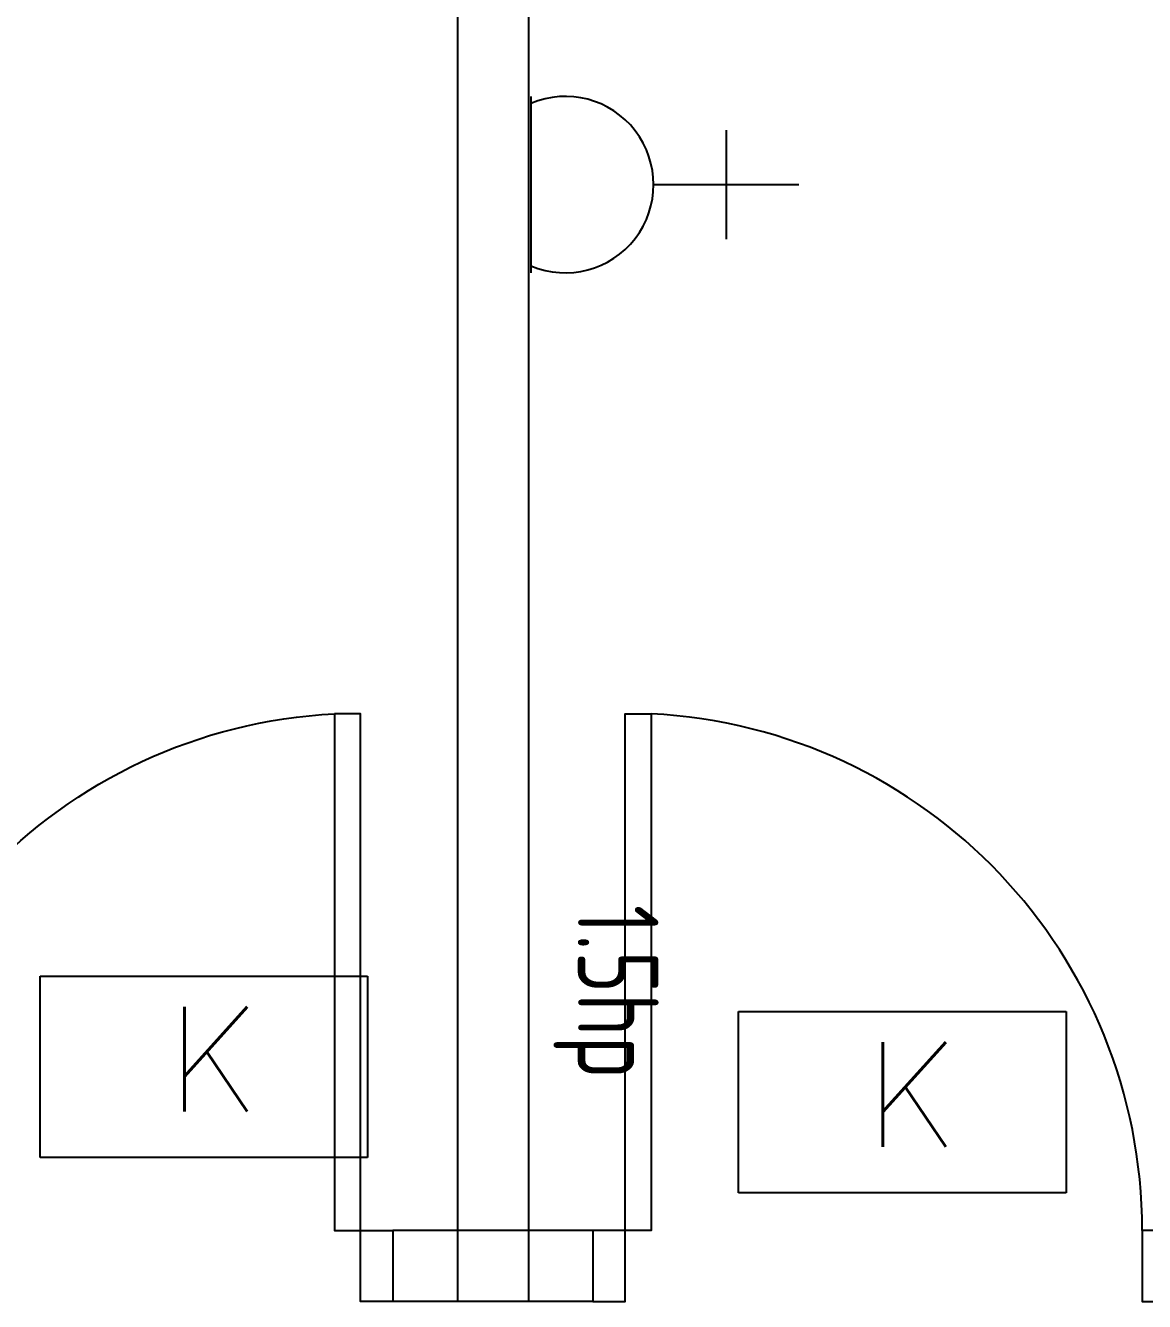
# Model space of a CAD drawing. Header units: inches. Extents: x 16928 to 514628, y -1471 to 241387.
# Drawn here: x 310219 to 311951, y 49176 to 51149 of the extents above; entities that cross this region are included whole.
import ezdxf
from ezdxf.enums import TextEntityAlignment as Align

# ---------------------------------------------------------------- set-up
doc = ezdxf.new("R2010")
doc.units = ezdxf.units.IN
doc.header["$MEASUREMENT"] = 0
for name, color, linetype in [('A-ROOMSYM', 3, 'Continuous'), ('DOOR', 2, 'Continuous'), ('ELECT', 6, 'Continuous'), ('partition', 8, 'Continuous')]:
    doc.layers.add(name, color=color, linetype=linetype)
doc.layers.add('BOMBA', color=22, linetype='Continuous', lineweight=25)
doc.styles.add('SIMPLEX', font='simplex.shx', dxfattribs={"width": 0.8})
doc.styles.add('STYLE1', font='ISOCP.SHX')

# ---------------------------------------------------------------- blocks, each defined once
blk = doc.blocks.new('dr16')
at = {"layer": 'DOOR', "color": 1}
blk.add_line((-2409712.2, -909070.8), (-2409602.2, -909070.8), dxfattribs=at)
for points in [[(-2409712.2, -909070.8), (-2409602.2, -909070.8), (-2409602.2, -909020.8), (-2409712.2, -909020.8)], [(-2410511.2, -909830.8), (-2409712.2, -909830.8), (-2409712.2, -909870.8), (-2410511.2, -909870.8)], [(-2409712.2, -909920.8), (-2409602.2, -909920.8), (-2409602.2, -909870.8), (-2409712.2, -909870.8)]]:
    blk.add_lwpolyline(points, close=True, dxfattribs=at)
at = {"layer": 'DOOR', "color": 9}
blk.add_arc((-2409712.2, -909870.8), 800, 90, 177.134, dxfattribs=at)

msp = doc.modelspace()

# ---------------------------------------------------------------- linework, layer by layer
at = {"layer": 'BOMBA', "color": 8, "linetype": 'ByBlock', "ltscale": 10}
for p, q in [((310241.6, 49678.8), (310748.5, 49678.8)), ((310241.6, 49398.1), (310241.6, 49678.8)), ((310241.6, 49678.8), (310748.5, 49678.8)), ((310241.6, 49398.1), (310241.6, 49678.8)), ((310748.5, 49678.8), (310748.5, 49398.1)), ((310748.5, 49678.8), (310748.5, 49398.1)), ((311322.7, 49624.3), (311829.6, 49624.3)), ((311322.7, 49343.6), (311322.7, 49624.3)), ((311322.7, 49624.3), (311829.6, 49624.3)), ((311322.7, 49343.6), (311322.7, 49624.3)), ((311829.6, 49624.3), (311829.6, 49343.6)), ((311829.6, 49624.3), (311829.6, 49343.6)), ((310748.5, 49398.1), (310241.6, 49398.1)), ((310748.5, 49398.1), (310241.6, 49398.1)), ((311829.6, 49343.6), (311322.7, 49343.6)), ((311829.6, 49343.6), (311322.7, 49343.6))]:
    msp.add_line(p, q, dxfattribs=at)
at = {"layer": 'BOMBA', "color": 3, "linetype": 'ByBlock', "ltscale": 10}
for p, q in [((310241.6, 49678.8), (310748.5, 49678.8)), ((310241.6, 49398.1), (310241.6, 49678.8)), ((310748.5, 49678.8), (310748.5, 49398.1)), ((311322.7, 49624.3), (311829.6, 49624.3)), ((311322.7, 49343.6), (311322.7, 49624.3)), ((311829.6, 49624.3), (311829.6, 49343.6)), ((310748.5, 49398.1), (310241.6, 49398.1)), ((311829.6, 49343.6), (311322.7, 49343.6))]:
    msp.add_line(p, q, dxfattribs=at)
at = {"layer": 'ELECT', "color": 6}
for p, q in [((311001.3, 51039.8), (311001.3, 50767)), ((311303.6, 50987.7), (311303.6, 50819)), ((311191.1, 50903.4), (311416.1, 50903.4))]:
    msp.add_line(p, q, dxfattribs=at)
msp.add_arc((311054.7, 50903.4), 136.4, 246.9763, 113.0237, dxfattribs=at)
at = {"layer": 'partition'}
for p, q in [((310887.5, 54155.5), (310887.5, 49175.5)), ((310997.5, 54155.5), (310997.5, 49175.5)), ((310787.5, 49285.5), (310787.5, 49175.5)), ((311097.5, 49285.5), (310787.5, 49285.5)), ((311097.5, 49175.5), (310787.5, 49175.5))]:
    msp.add_line(p, q, dxfattribs=at)

# ---------------------------------------------------------------- block references
at = {"layer": 'DOOR', "xscale": -1, "rotation": 90}
msp.add_blockref('dr16', (-599133.3, -2360426.6), dxfattribs=at)
at = {"layer": 'DOOR', "rotation": 270}
msp.add_blockref('dr16', (1221018.2, -2360426.6), dxfattribs=at)

# ---------------------------------------------------------------- texts
at = {"layer": 'A-ROOMSYM', "color": 8, "style": 'STYLE1', "width": 0.8}
msp.add_text('1.5hp', height=124.66, rotation=270, dxfattribs=at).set_placement((311073.9, 49654.5), align=Align.CENTER)
at = {"layer": 'BOMBA', "color": 8, "linetype": 'ByBlock', "ltscale": 10, "style": 'SIMPLEX'}
for p in [(310437.2, 49469.3), (310437.2, 49469.3), (311518.3, 49414.8), (311518.3, 49414.8)]:
    msp.add_text('K', height=162.1, dxfattribs=at).set_placement(p)
at = {"layer": 'BOMBA', "color": 3, "linetype": 'ByBlock', "ltscale": 10, "style": 'SIMPLEX'}
for p in [(310437.2, 49469.3), (311518.3, 49414.8)]:
    msp.add_text('K', height=162.1, dxfattribs=at).set_placement(p)

doc.saveas('drawing.dxf')
